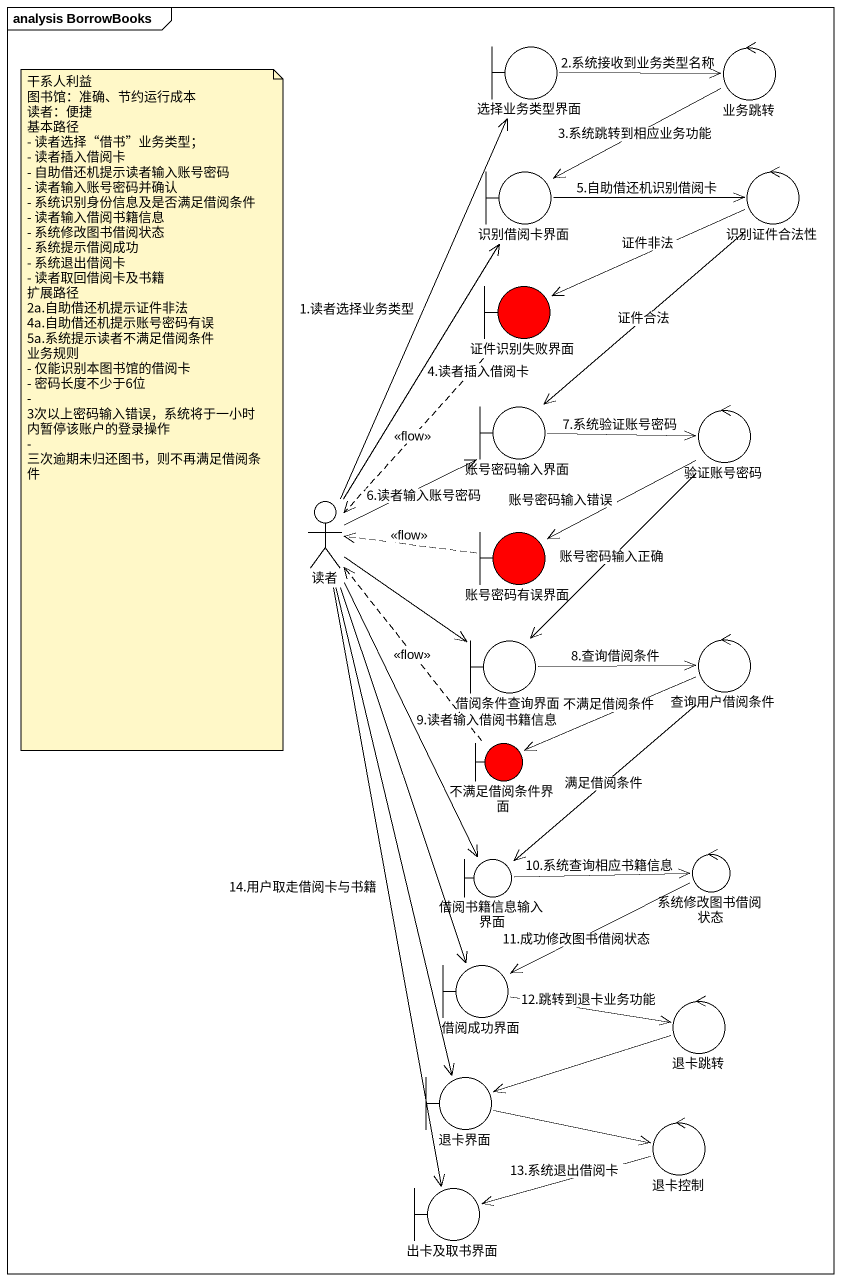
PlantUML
@startuml
mainframe analysis BorrowBooks
boundary 选择业务类型界面
control 业务跳转
boundary 识别借阅卡界面
control 识别证件合法性
boundary 证件识别失败界面 #FF0000
boundary 账号密码输入界面
control 验证账号密码
actor 读者
boundary 账号密码有误界面 #FF0000
boundary 借阅条件查询界面
control 查询用户借阅条件
boundary 不满足借阅条件界面 #FF0000
boundary 借阅书籍信息输入界面
control 系统修改图书借阅状态
boundary 借阅成功界面
control 退卡跳转
boundary 退卡界面
control 退卡控制
boundary 出卡及取书界面
选择业务类型界面 -right-> 业务跳转 : 2.系统接收到业务类型名称
业务跳转 -left-> 识别借阅卡界面 : 3.系统跳转到相应业务功能
识别借阅卡界面 -right-> 识别证件合法性 : 5.自助借还机识别借阅卡
识别证件合法性 -left-> 证件识别失败界面 : 证件非法
识别证件合法性 --> 账号密码输入界面 : 证件合法
证件识别失败界面 ..> 读者 : <<flow>>
账号密码输入界面 -right-> 验证账号密码 : 7.系统验证账号密码
验证账号密码 -left-> 账号密码有误界面 : 账号密码输入错误
验证账号密码 --> 借阅条件查询界面 : 账号密码输入正确
读者 -up-> 选择业务类型界面 : 1.读者选择业务类型
读者 -up-> 识别借阅卡界面 : 4.读者插入借阅卡
读者 -right-> 账号密码输入界面 : 6.读者输入账号密码
读者 --> 借阅条件查询界面
读者 --> 借阅书籍信息输入界面 : 9.读者输入借阅书籍信息
读者 --> 借阅成功界面
读者 --> 退卡界面
读者 --> 出卡及取书界面 : 14.用户取走借阅卡与书籍
账号密码有误界面 .left.> 读者 : <<flow>>
借阅条件查询界面 -right-> 查询用户借阅条件 : 8.查询借阅条件
查询用户借阅条件 -left-> 不满足借阅条件界面 : 不满足借阅条件
查询用户借阅条件 --> 借阅书籍信息输入界面 : 满足借阅条件
不满足借阅条件界面 .up.> 读者 : <<flow>>
借阅书籍信息输入界面 -right-> 系统修改图书借阅状态 : 10.系统查询相应书籍信息
系统修改图书借阅状态 -left-> 借阅成功界面 : 11.成功修改图书借阅状态
借阅成功界面 -right-> 退卡跳转 : 12.跳转到退卡业务功能
退卡跳转 -left-> 退卡界面
退卡界面 -right-> 退卡控制
退卡控制 -left-> 出卡及取书界面 : 13.系统退出借阅卡
note as N1
  干系人利益
  图书馆：准确、节约运行成本
  读者：便捷
  基本路径
  - 读者选择“借书”业务类型；
  - 读者插入借阅卡
  - 自助借还机提示读者输入账号密码
  - 读者输入账号密码并确认
  - 系统识别身份信息及是否满足借阅条件
  - 读者输入借阅书籍信息
  - 系统修改图书借阅状态
  - 系统提示借阅成功
  - 系统退出借阅卡
  - 读者取回借阅卡及书籍
  扩展路径
  2a.自助借还机提示证件非法
  4a.自助借还机提示账号密码有误
  5a.系统提示读者不满足借阅条件
  业务规则
  - 仅能识别本图书馆的借阅卡
  - 密码长度不少于6位
  - 3次以上密码输入错误，系统将于一小时内暂停该账户的登录操作
  - 三次逾期未归还图书，则不再满足借阅条件
end note
@enduml
